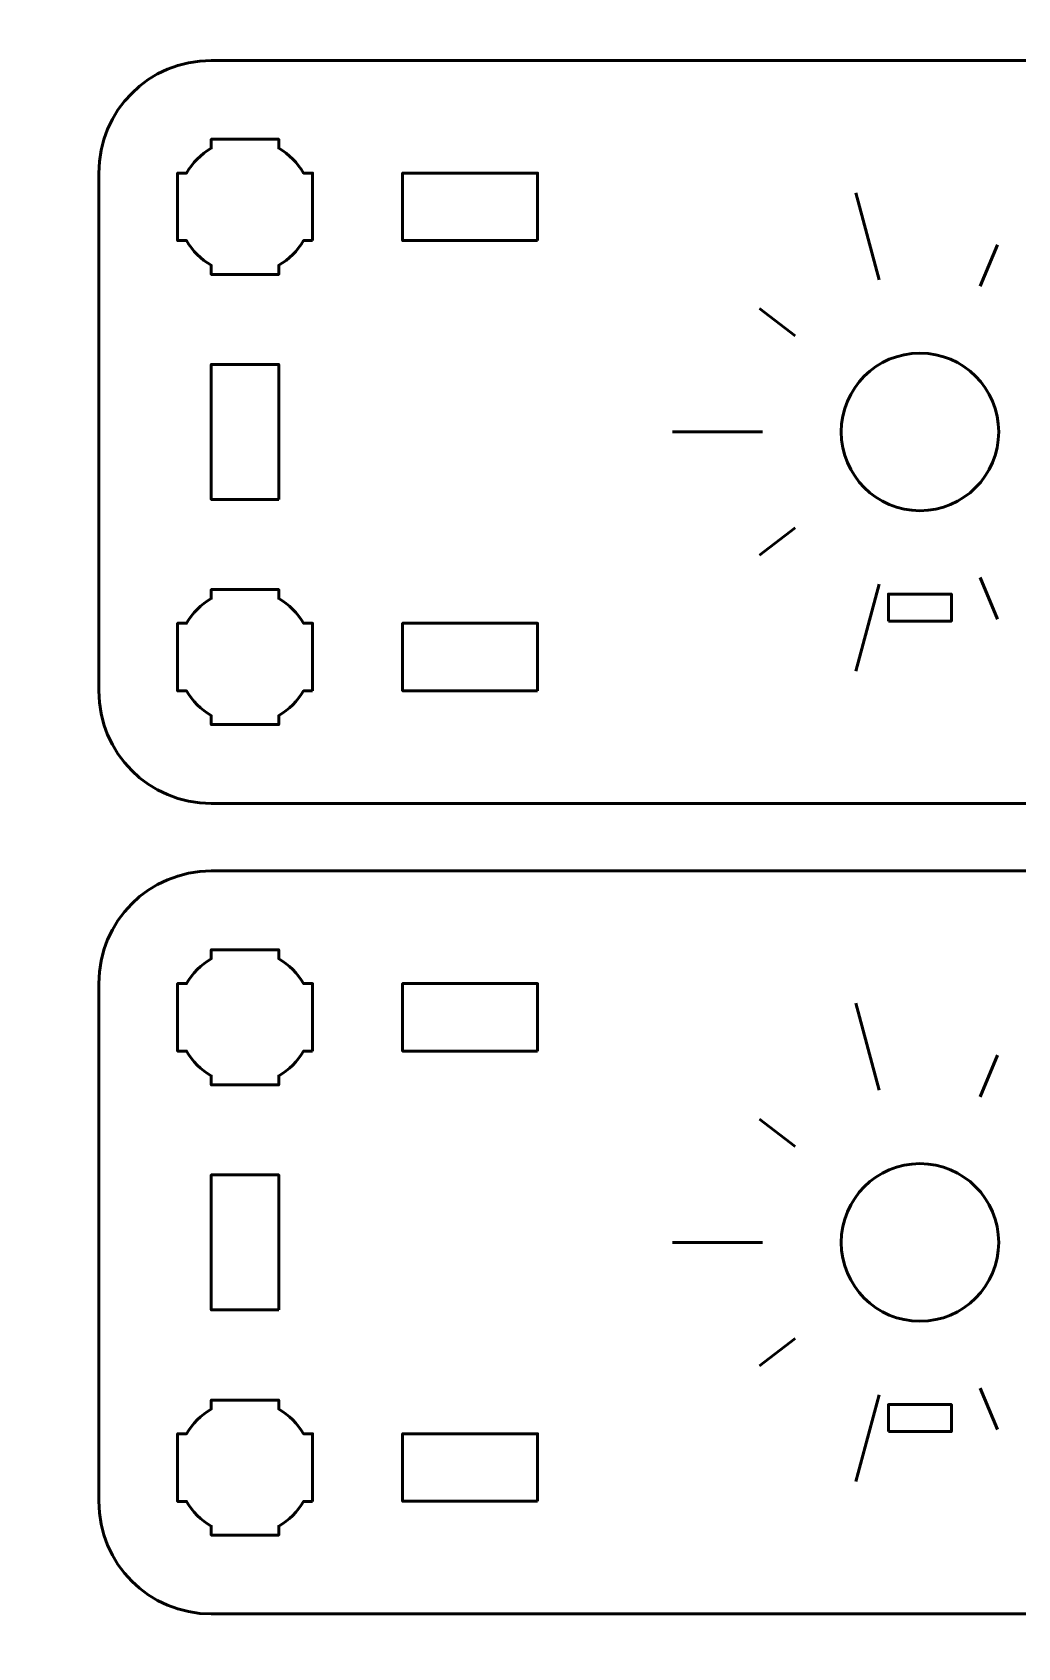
# Model space of a CAD drawing. Header units: centimetres. Extents: x -21 to 0, y -29.7 to 0.
# Drawn here: x -8.45 to -4.07, y -21.75 to -14.57 of the extents above; entities that cross this region are included whole.
import ezdxf

# ---------------------------------------------------------------- set-up
doc = ezdxf.new("R2010")
doc.units = ezdxf.units.CM
doc.header["$MEASUREMENT"] = 0
doc.layers.add('Layer 1', color=7, linetype='Continuous')

msp = doc.modelspace()

# ---------------------------------------------------------------- linework, layer by layer
at = {"layer": 'Layer 1', "color": 1, "lineweight": 53}
msp.add_open_spline([(-21.00003, -29.19995), (-21.00003, -29.19995), (-21.00003, -5.29992), (-21.00003, -5.29992), (-21.00003, -5.29992), (-21.00003, -5.21709), (-20.93286, -5.14992), (-20.85003, -5.14992), (-20.85003, -5.14992), (-20.7672, -5.14992), (-20.70003, -5.08275), (-20.70003, -4.99992), (-20.70003, -4.99992), (-20.70003, -4.91709), (-20.7672, -4.84992), (-20.85003, -4.84992), (-20.85003, -4.84992), (-20.93286, -4.84992), (-21.00003, -4.78275), (-21.00003, -4.69992), (-21.00003, -4.69992), (-21.00003, -4.61709), (-20.93286, -4.54992), (-20.85003, -4.54992), (-20.85003, -4.54992), (-20.7672, -4.54992), (-20.70003, -4.48275), (-20.70003, -4.39992), (-20.70003, -4.39992), (-20.70003, -4.31709), (-20.7672, -4.24992), (-20.85003, -4.24992), (-20.85003, -4.24992), (-20.93286, -4.24992), (-21.00003, -4.18275), (-21.00003, -4.09992), (-21.00003, -4.09992), (-21.00003, -4.01709), (-20.93286, -3.94992), (-20.85003, -3.94992), (-20.85003, -3.94992), (-20.7672, -3.94992), (-20.70003, -3.88275), (-20.70003, -3.79992), (-20.70003, -3.79992), (-20.70003, -3.71709), (-20.7672, -3.64992), (-20.85003, -3.64992), (-20.85003, -3.64992), (-20.93286, -3.64992), (-21.00003, -3.58275), (-21.00003, -3.49992), (-21.00003, -3.49992), (-21.00003, -3.41709), (-20.93286, -3.34992), (-20.85003, -3.34992), (-20.85003, -3.34992), (-20.7672, -3.34992), (-20.70003, -3.28275), (-20.70003, -3.19992), (-20.70003, -3.19992), (-20.70003, -3.11709), (-20.7672, -3.04992), (-20.85003, -3.04992), (-20.85003, -3.04992), (-20.93286, -3.04992), (-21.00003, -2.98275), (-21.00003, -2.89992), (-21.00003, -2.89992), (-21.00003, -2.81709), (-20.93286, -2.74992), (-20.85003, -2.74992), (-20.85003, -2.74992), (-20.7672, -2.74992), (-20.70003, -2.68275), (-20.70003, -2.59992), (-20.70003, -2.59992), (-20.70003, -2.51709), (-20.7672, -2.44992), (-20.85003, -2.44992), (-20.85003, -2.44992), (-20.93286, -2.44992), (-21.00003, -2.38275), (-21.00003, -2.29992), (-21.00003, -2.29992), (-21.00003, -2.21709), (-20.93286, -2.14992), (-20.85003, -2.14992), (-20.85003, -2.14992), (-20.7672, -2.14992), (-20.70003, -2.08275), (-20.70003, -1.99992), (-20.70003, -1.99992), (-20.70003, -1.91709), (-20.7672, -1.84992), (-20.85003, -1.84992), (-20.85003, -1.84992), (-20.93286, -1.84992), (-21.00003, -1.78275), (-21.00003, -1.69992), (-21.00003, -1.69992), (-21.00003, -1.61709), (-20.93286, -1.54992), (-20.85003, -1.54992), (-20.85003, -1.54992), (-20.7672, -1.54992), (-20.70003, -1.48275), (-20.70003, -1.39992), (-20.70003, -1.39992), (-20.70003, -1.31709), (-20.7672, -1.24992), (-20.85003, -1.24992), (-20.85003, -1.24992), (-20.93286, -1.24992), (-21.00003, -1.18275), (-21.00003, -1.09992), (-21.00003, -1.09992), (-21.00003, -1.09992), (-21.00003, -0.49992), (-21.00003, -0.49992), (-21.00003, -0.49992), (-21.00003, -0.22295), (-20.77694, 0.00004), (-20.49994, 0.00004), (-20.49994, 0.00004), (-20.49994, 0.00004), (-0.50008, 0.00004), (-0.50008, 0.00004), (-0.50008, 0.00004), (-0.22294, 0.00004), (0.00002, -0.22295), (0.00002, -0.49992), (0.00002, -0.49992), (0.00002, -0.49992), (0.00002, -29.19995), (0.00002, -29.19995), (0.00002, -29.19995), (0.00002, -29.47695), (-0.22294, -29.70004), (-0.50008, -29.70004), (-0.50008, -29.70004), (-0.50008, -29.70004), (-20.49994, -29.70004), (-20.49994, -29.70004), (-20.49994, -29.70004), (-20.77694, -29.70004), (-21.00003, -29.47695), (-21.00003, -29.19995)], degree=3, knots=[0, 0, 0, 0, 0.027027, 0.027027, 0.027027, 0.027027, 0.0540541, 0.0540541, 0.0540541, 0.0540541, 0.0810811, 0.0810811, 0.0810811, 0.0810811, 0.1081081, 0.1081081, 0.1081081, 0.1081081, 0.1351351, 0.1351351, 0.1351351, 0.1351351, 0.1621622, 0.1621622, 0.1621622, 0.1621622, 0.1891892, 0.1891892, 0.1891892, 0.1891892, 0.2162162, 0.2162162, 0.2162162, 0.2162162, 0.2432432, 0.2432432, 0.2432432, 0.2432432, 0.2702703, 0.2702703, 0.2702703, 0.2702703, 0.2972973, 0.2972973, 0.2972973, 0.2972973, 0.3243243, 0.3243243, 0.3243243, 0.3243243, 0.3513514, 0.3513514, 0.3513514, 0.3513514, 0.3783784, 0.3783784, 0.3783784, 0.3783784, 0.4054054, 0.4054054, 0.4054054, 0.4054054, 0.4324324, 0.4324324, 0.4324324, 0.4324324, 0.4594595, 0.4594595, 0.4594595, 0.4594595, 0.4864865, 0.4864865, 0.4864865, 0.4864865, 0.5135135, 0.5135135, 0.5135135, 0.5135135, 0.5405405, 0.5405405, 0.5405405, 0.5405405, 0.5675676, 0.5675676, 0.5675676, 0.5675676, 0.5945946, 0.5945946, 0.5945946, 0.5945946, 0.6216216, 0.6216216, 0.6216216, 0.6216216, 0.6486486, 0.6486486, 0.6486486, 0.6486486, 0.6756757, 0.6756757, 0.6756757, 0.6756757, 0.7027027, 0.7027027, 0.7027027, 0.7027027, 0.7297297, 0.7297297, 0.7297297, 0.7297297, 0.7567568, 0.7567568, 0.7567568, 0.7567568, 0.7837838, 0.7837838, 0.7837838, 0.7837838, 0.8108108, 0.8108108, 0.8108108, 0.8108108, 0.8378378, 0.8378378, 0.8378378, 0.8378378, 0.8648649, 0.8648649, 0.8648649, 0.8648649, 0.8918919, 0.8918919, 0.8918919, 0.8918919, 0.9189189, 0.9189189, 0.9189189, 0.9189189, 0.9459459, 0.9459459, 0.9459459, 0.9459459, 0.972973, 0.972973, 0.972973, 0.972973, 1, 1, 1, 1], dxfattribs=at)
at = {"layer": 'Layer 1', "color": 3, "lineweight": 53}
for points in [[(-1.35005, -17.99998), (-1.35005, -17.99998), (-7.64991, -17.99998), (-7.64991, -17.99998), (-7.64991, -17.99998), (-7.92704, -17.99998), (-8.15, -17.77688), (-8.15, -17.49988), (-8.15, -17.49988), (-8.15, -17.49988), (-8.15, -15.19996), (-8.15, -15.19996), (-8.15, -15.19996), (-8.15, -14.92295), (-7.92704, -14.7), (-7.64991, -14.7), (-7.64991, -14.7), (-7.64991, -14.7), (-1.35005, -14.7), (-1.35005, -14.7), (-1.35005, -14.7), (-1.07306, -14.7), (-0.84997, -14.92295), (-0.84997, -15.19996), (-0.84997, -15.19996), (-0.84997, -15.19996), (-0.84997, -17.49988), (-0.84997, -17.49988), (-0.84997, -17.49988), (-0.84997, -17.77688), (-1.07306, -17.99998), (-1.35005, -17.99998)], [(-1.35005, -21.59998), (-1.35005, -21.59998), (-7.64991, -21.59998), (-7.64991, -21.59998), (-7.64991, -21.59998), (-7.92704, -21.59998), (-8.15, -21.37688), (-8.15, -21.09988), (-8.15, -21.09988), (-8.15, -21.09988), (-8.15, -18.79996), (-8.15, -18.79996), (-8.15, -18.79996), (-8.15, -18.52295), (-7.92704, -18.3), (-7.64991, -18.3), (-7.64991, -18.3), (-7.64991, -18.3), (-1.35005, -18.3), (-1.35005, -18.3), (-1.35005, -18.3), (-1.07306, -18.3), (-0.84997, -18.52295), (-0.84997, -18.79996), (-0.84997, -18.79996), (-0.84997, -18.79996), (-0.84997, -21.09988), (-0.84997, -21.09988), (-0.84997, -21.09988), (-0.84997, -21.37688), (-1.07306, -21.59998), (-1.35005, -21.59998)]]:
    msp.add_open_spline(points, degree=3, knots=[0, 0, 0, 0, 0.125, 0.125, 0.125, 0.125, 0.25, 0.25, 0.25, 0.25, 0.375, 0.375, 0.375, 0.375, 0.5, 0.5, 0.5, 0.5, 0.625, 0.625, 0.625, 0.625, 0.75, 0.75, 0.75, 0.75, 0.875, 0.875, 0.875, 0.875, 1, 1, 1, 1], dxfattribs=at)
at = {"layer": 'Layer 1', "lineweight": 53}
for points, knots in [([(-7.19997, -15.50007), (-7.19997, -15.50007), (-7.24008, -15.50007), (-7.24008, -15.50007), (-7.24008, -15.50007), (-7.2664, -15.54555), (-7.30443, -15.58358), (-7.3499, -15.60989), (-7.3499, -15.60989), (-7.3499, -15.60989), (-7.3499, -15.65), (-7.3499, -15.65), (-7.3499, -15.65), (-7.3499, -15.65), (-7.49997, -15.65), (-7.49997, -15.65), (-7.49997, -15.65), (-7.49997, -15.65), (-7.6499, -15.65), (-7.6499, -15.65), (-7.6499, -15.65), (-7.6499, -15.65), (-7.6499, -15.60989), (-7.6499, -15.60989), (-7.6499, -15.60989), (-7.69552, -15.58358), (-7.73344, -15.54555), (-7.75976, -15.50007), (-7.75976, -15.50007), (-7.75976, -15.50007), (-7.79998, -15.50007), (-7.79998, -15.50007), (-7.79998, -15.50007), (-7.79998, -15.50007), (-7.79998, -15.35), (-7.79998, -15.35), (-7.79998, -15.35), (-7.79998, -15.35), (-7.79998, -15.20007), (-7.79998, -15.20007), (-7.79998, -15.20007), (-7.79998, -15.20007), (-7.75976, -15.20007), (-7.75976, -15.20007), (-7.75976, -15.20007), (-7.73344, -15.1546), (-7.69552, -15.11657), (-7.6499, -15.09025), (-7.6499, -15.09025), (-7.6499, -15.09025), (-7.6499, -15.05), (-7.6499, -15.05), (-7.6499, -15.05), (-7.6499, -15.05), (-7.49997, -15.05), (-7.49997, -15.05), (-7.49997, -15.05), (-7.49997, -15.05), (-7.3499, -15.05), (-7.3499, -15.05), (-7.3499, -15.05), (-7.3499, -15.05), (-7.3499, -15.09025), (-7.3499, -15.09025), (-7.3499, -15.09025), (-7.30443, -15.11657), (-7.2664, -15.1546), (-7.24008, -15.20007), (-7.24008, -15.20007), (-7.24008, -15.20007), (-7.19997, -15.20007), (-7.19997, -15.20007), (-7.19997, -15.20007), (-7.19997, -15.20007), (-7.19997, -15.35), (-7.19997, -15.35), (-7.19997, -15.35), (-7.19997, -15.35), (-7.19997, -15.50007), (-7.19997, -15.50007)], [0, 0, 0, 0, 0.05, 0.05, 0.05, 0.05, 0.1, 0.1, 0.1, 0.1, 0.15, 0.15, 0.15, 0.15, 0.2, 0.2, 0.2, 0.2, 0.25, 0.25, 0.25, 0.25, 0.3, 0.3, 0.3, 0.3, 0.35, 0.35, 0.35, 0.35, 0.4, 0.4, 0.4, 0.4, 0.45, 0.45, 0.45, 0.45, 0.5, 0.5, 0.5, 0.5, 0.55, 0.55, 0.55, 0.55, 0.6, 0.6, 0.6, 0.6, 0.65, 0.65, 0.65, 0.65, 0.7, 0.7, 0.7, 0.7, 0.75, 0.75, 0.75, 0.75, 0.8, 0.8, 0.8, 0.8, 0.85, 0.85, 0.85, 0.85, 0.9, 0.9, 0.9, 0.9, 0.95, 0.95, 0.95, 0.95, 1, 1, 1, 1]), ([(-6.19996, -15.49996), (-6.19996, -15.49996), (-6.79996, -15.49996), (-6.79996, -15.49996), (-6.79996, -15.49996), (-6.79996, -15.49996), (-6.79996, -15.19996), (-6.79996, -15.19996), (-6.79996, -15.19996), (-6.79996, -15.19996), (-6.19996, -15.19996), (-6.19996, -15.19996), (-6.19996, -15.19996), (-6.19996, -15.19996), (-6.19996, -15.49996), (-6.19996, -15.49996)], [0, 0, 0, 0, 0.25, 0.25, 0.25, 0.25, 0.5, 0.5, 0.5, 0.5, 0.75, 0.75, 0.75, 0.75, 1, 1, 1, 1]), ([(-7.34991, -16.64993), (-7.34991, -16.64993), (-7.64991, -16.64993), (-7.64991, -16.64993), (-7.64991, -16.64993), (-7.64991, -16.64993), (-7.64991, -16.04994), (-7.64991, -16.04994), (-7.64991, -16.04994), (-7.64991, -16.04994), (-7.34991, -16.04994), (-7.34991, -16.04994), (-7.34991, -16.04994), (-7.34991, -16.04994), (-7.34991, -16.64993), (-7.34991, -16.64993)], [0, 0, 0, 0, 0.25, 0.25, 0.25, 0.25, 0.5, 0.5, 0.5, 0.5, 0.75, 0.75, 0.75, 0.75, 1, 1, 1, 1]), ([(-7.19997, -17.50007), (-7.19997, -17.50007), (-7.24008, -17.50007), (-7.24008, -17.50007), (-7.24008, -17.50007), (-7.2664, -17.54555), (-7.30443, -17.58358), (-7.3499, -17.60989), (-7.3499, -17.60989), (-7.3499, -17.60989), (-7.3499, -17.65), (-7.3499, -17.65), (-7.3499, -17.65), (-7.3499, -17.65), (-7.49997, -17.65), (-7.49997, -17.65), (-7.49997, -17.65), (-7.49997, -17.65), (-7.6499, -17.65), (-7.6499, -17.65), (-7.6499, -17.65), (-7.6499, -17.65), (-7.6499, -17.60989), (-7.6499, -17.60989), (-7.6499, -17.60989), (-7.69552, -17.58358), (-7.73344, -17.54555), (-7.75976, -17.50007), (-7.75976, -17.50007), (-7.75976, -17.50007), (-7.79998, -17.50007), (-7.79998, -17.50007), (-7.79998, -17.50007), (-7.79998, -17.50007), (-7.79998, -17.35), (-7.79998, -17.35), (-7.79998, -17.35), (-7.79998, -17.35), (-7.79998, -17.20007), (-7.79998, -17.20007), (-7.79998, -17.20007), (-7.79998, -17.20007), (-7.75976, -17.20007), (-7.75976, -17.20007), (-7.75976, -17.20007), (-7.73344, -17.1546), (-7.69552, -17.11657), (-7.6499, -17.09025), (-7.6499, -17.09025), (-7.6499, -17.09025), (-7.6499, -17.05), (-7.6499, -17.05), (-7.6499, -17.05), (-7.6499, -17.05), (-7.49997, -17.05), (-7.49997, -17.05), (-7.49997, -17.05), (-7.49997, -17.05), (-7.3499, -17.05), (-7.3499, -17.05), (-7.3499, -17.05), (-7.3499, -17.05), (-7.3499, -17.09025), (-7.3499, -17.09025), (-7.3499, -17.09025), (-7.30443, -17.11657), (-7.2664, -17.1546), (-7.24008, -17.20007), (-7.24008, -17.20007), (-7.24008, -17.20007), (-7.19997, -17.20007), (-7.19997, -17.20007), (-7.19997, -17.20007), (-7.19997, -17.20007), (-7.19997, -17.35), (-7.19997, -17.35), (-7.19997, -17.35), (-7.19997, -17.35), (-7.19997, -17.50007), (-7.19997, -17.50007)], [0, 0, 0, 0, 0.05, 0.05, 0.05, 0.05, 0.1, 0.1, 0.1, 0.1, 0.15, 0.15, 0.15, 0.15, 0.2, 0.2, 0.2, 0.2, 0.25, 0.25, 0.25, 0.25, 0.3, 0.3, 0.3, 0.3, 0.35, 0.35, 0.35, 0.35, 0.4, 0.4, 0.4, 0.4, 0.45, 0.45, 0.45, 0.45, 0.5, 0.5, 0.5, 0.5, 0.55, 0.55, 0.55, 0.55, 0.6, 0.6, 0.6, 0.6, 0.65, 0.65, 0.65, 0.65, 0.7, 0.7, 0.7, 0.7, 0.75, 0.75, 0.75, 0.75, 0.8, 0.8, 0.8, 0.8, 0.85, 0.85, 0.85, 0.85, 0.9, 0.9, 0.9, 0.9, 0.95, 0.95, 0.95, 0.95, 1, 1, 1, 1]), ([(-6.19996, -17.49988), (-6.19996, -17.49988), (-6.79996, -17.49988), (-6.79996, -17.49988), (-6.79996, -17.49988), (-6.79996, -17.49988), (-6.79996, -17.19988), (-6.79996, -17.19988), (-6.79996, -17.19988), (-6.79996, -17.19988), (-6.19996, -17.19988), (-6.19996, -17.19988), (-6.19996, -17.19988), (-6.19996, -17.19988), (-6.19996, -17.49988), (-6.19996, -17.49988)], [0, 0, 0, 0, 0.25, 0.25, 0.25, 0.25, 0.5, 0.5, 0.5, 0.5, 0.75, 0.75, 0.75, 0.75, 1, 1, 1, 1]), ([(-7.19997, -19.10007), (-7.19997, -19.10007), (-7.24008, -19.10007), (-7.24008, -19.10007), (-7.24008, -19.10007), (-7.2664, -19.14555), (-7.30443, -19.18358), (-7.3499, -19.20989), (-7.3499, -19.20989), (-7.3499, -19.20989), (-7.3499, -19.25), (-7.3499, -19.25), (-7.3499, -19.25), (-7.3499, -19.25), (-7.49997, -19.25), (-7.49997, -19.25), (-7.49997, -19.25), (-7.49997, -19.25), (-7.6499, -19.25), (-7.6499, -19.25), (-7.6499, -19.25), (-7.6499, -19.25), (-7.6499, -19.20989), (-7.6499, -19.20989), (-7.6499, -19.20989), (-7.69552, -19.18358), (-7.73344, -19.14555), (-7.75976, -19.10007), (-7.75976, -19.10007), (-7.75976, -19.10007), (-7.79998, -19.10007), (-7.79998, -19.10007), (-7.79998, -19.10007), (-7.79998, -19.10007), (-7.79998, -18.95), (-7.79998, -18.95), (-7.79998, -18.95), (-7.79998, -18.95), (-7.79998, -18.80007), (-7.79998, -18.80007), (-7.79998, -18.80007), (-7.79998, -18.80007), (-7.75976, -18.80007), (-7.75976, -18.80007), (-7.75976, -18.80007), (-7.73344, -18.7546), (-7.69552, -18.71657), (-7.6499, -18.69025), (-7.6499, -18.69025), (-7.6499, -18.69025), (-7.6499, -18.65), (-7.6499, -18.65), (-7.6499, -18.65), (-7.6499, -18.65), (-7.49997, -18.65), (-7.49997, -18.65), (-7.49997, -18.65), (-7.49997, -18.65), (-7.3499, -18.65), (-7.3499, -18.65), (-7.3499, -18.65), (-7.3499, -18.65), (-7.3499, -18.69025), (-7.3499, -18.69025), (-7.3499, -18.69025), (-7.30443, -18.71657), (-7.2664, -18.7546), (-7.24008, -18.80007), (-7.24008, -18.80007), (-7.24008, -18.80007), (-7.19997, -18.80007), (-7.19997, -18.80007), (-7.19997, -18.80007), (-7.19997, -18.80007), (-7.19997, -18.95), (-7.19997, -18.95), (-7.19997, -18.95), (-7.19997, -18.95), (-7.19997, -19.10007), (-7.19997, -19.10007)], [0, 0, 0, 0, 0.05, 0.05, 0.05, 0.05, 0.1, 0.1, 0.1, 0.1, 0.15, 0.15, 0.15, 0.15, 0.2, 0.2, 0.2, 0.2, 0.25, 0.25, 0.25, 0.25, 0.3, 0.3, 0.3, 0.3, 0.35, 0.35, 0.35, 0.35, 0.4, 0.4, 0.4, 0.4, 0.45, 0.45, 0.45, 0.45, 0.5, 0.5, 0.5, 0.5, 0.55, 0.55, 0.55, 0.55, 0.6, 0.6, 0.6, 0.6, 0.65, 0.65, 0.65, 0.65, 0.7, 0.7, 0.7, 0.7, 0.75, 0.75, 0.75, 0.75, 0.8, 0.8, 0.8, 0.8, 0.85, 0.85, 0.85, 0.85, 0.9, 0.9, 0.9, 0.9, 0.95, 0.95, 0.95, 0.95, 1, 1, 1, 1]), ([(-6.19996, -19.09996), (-6.19996, -19.09996), (-6.79996, -19.09996), (-6.79996, -19.09996), (-6.79996, -19.09996), (-6.79996, -19.09996), (-6.79996, -18.79996), (-6.79996, -18.79996), (-6.79996, -18.79996), (-6.79996, -18.79996), (-6.19996, -18.79996), (-6.19996, -18.79996), (-6.19996, -18.79996), (-6.19996, -18.79996), (-6.19996, -19.09996), (-6.19996, -19.09996)], [0, 0, 0, 0, 0.25, 0.25, 0.25, 0.25, 0.5, 0.5, 0.5, 0.5, 0.75, 0.75, 0.75, 0.75, 1, 1, 1, 1]), ([(-7.34991, -20.24993), (-7.34991, -20.24993), (-7.64991, -20.24993), (-7.64991, -20.24993), (-7.64991, -20.24993), (-7.64991, -20.24993), (-7.64991, -19.64994), (-7.64991, -19.64994), (-7.64991, -19.64994), (-7.64991, -19.64994), (-7.34991, -19.64994), (-7.34991, -19.64994), (-7.34991, -19.64994), (-7.34991, -19.64994), (-7.34991, -20.24993), (-7.34991, -20.24993)], [0, 0, 0, 0, 0.25, 0.25, 0.25, 0.25, 0.5, 0.5, 0.5, 0.5, 0.75, 0.75, 0.75, 0.75, 1, 1, 1, 1]), ([(-7.19997, -21.10007), (-7.19997, -21.10007), (-7.24008, -21.10007), (-7.24008, -21.10007), (-7.24008, -21.10007), (-7.2664, -21.14555), (-7.30443, -21.18358), (-7.3499, -21.20989), (-7.3499, -21.20989), (-7.3499, -21.20989), (-7.3499, -21.25), (-7.3499, -21.25), (-7.3499, -21.25), (-7.3499, -21.25), (-7.49997, -21.25), (-7.49997, -21.25), (-7.49997, -21.25), (-7.49997, -21.25), (-7.6499, -21.25), (-7.6499, -21.25), (-7.6499, -21.25), (-7.6499, -21.25), (-7.6499, -21.20989), (-7.6499, -21.20989), (-7.6499, -21.20989), (-7.69552, -21.18358), (-7.73344, -21.14555), (-7.75976, -21.10007), (-7.75976, -21.10007), (-7.75976, -21.10007), (-7.79998, -21.10007), (-7.79998, -21.10007), (-7.79998, -21.10007), (-7.79998, -21.10007), (-7.79998, -20.95), (-7.79998, -20.95), (-7.79998, -20.95), (-7.79998, -20.95), (-7.79998, -20.80007), (-7.79998, -20.80007), (-7.79998, -20.80007), (-7.79998, -20.80007), (-7.75976, -20.80007), (-7.75976, -20.80007), (-7.75976, -20.80007), (-7.73344, -20.7546), (-7.69552, -20.71657), (-7.6499, -20.69025), (-7.6499, -20.69025), (-7.6499, -20.69025), (-7.6499, -20.65), (-7.6499, -20.65), (-7.6499, -20.65), (-7.6499, -20.65), (-7.49997, -20.65), (-7.49997, -20.65), (-7.49997, -20.65), (-7.49997, -20.65), (-7.3499, -20.65), (-7.3499, -20.65), (-7.3499, -20.65), (-7.3499, -20.65), (-7.3499, -20.69025), (-7.3499, -20.69025), (-7.3499, -20.69025), (-7.30443, -20.71657), (-7.2664, -20.7546), (-7.24008, -20.80007), (-7.24008, -20.80007), (-7.24008, -20.80007), (-7.19997, -20.80007), (-7.19997, -20.80007), (-7.19997, -20.80007), (-7.19997, -20.80007), (-7.19997, -20.95), (-7.19997, -20.95), (-7.19997, -20.95), (-7.19997, -20.95), (-7.19997, -21.10007), (-7.19997, -21.10007)], [0, 0, 0, 0, 0.05, 0.05, 0.05, 0.05, 0.1, 0.1, 0.1, 0.1, 0.15, 0.15, 0.15, 0.15, 0.2, 0.2, 0.2, 0.2, 0.25, 0.25, 0.25, 0.25, 0.3, 0.3, 0.3, 0.3, 0.35, 0.35, 0.35, 0.35, 0.4, 0.4, 0.4, 0.4, 0.45, 0.45, 0.45, 0.45, 0.5, 0.5, 0.5, 0.5, 0.55, 0.55, 0.55, 0.55, 0.6, 0.6, 0.6, 0.6, 0.65, 0.65, 0.65, 0.65, 0.7, 0.7, 0.7, 0.7, 0.75, 0.75, 0.75, 0.75, 0.8, 0.8, 0.8, 0.8, 0.85, 0.85, 0.85, 0.85, 0.9, 0.9, 0.9, 0.9, 0.95, 0.95, 0.95, 0.95, 1, 1, 1, 1]), ([(-6.19996, -21.09988), (-6.19996, -21.09988), (-6.79996, -21.09988), (-6.79996, -21.09988), (-6.79996, -21.09988), (-6.79996, -21.09988), (-6.79996, -20.79988), (-6.79996, -20.79988), (-6.79996, -20.79988), (-6.79996, -20.79988), (-6.19996, -20.79988), (-6.19996, -20.79988), (-6.19996, -20.79988), (-6.19996, -20.79988), (-6.19996, -21.09988), (-6.19996, -21.09988)], [0, 0, 0, 0, 0.25, 0.25, 0.25, 0.25, 0.5, 0.5, 0.5, 0.5, 0.75, 0.75, 0.75, 0.75, 1, 1, 1, 1])]:
    msp.add_open_spline(points, degree=3, knots=knots, dxfattribs=at)
at = {"layer": 'Layer 1', "color": 5, "lineweight": 53}
for points in [[(-4.68114, -15.67385), (-4.68114, -15.67385), (-4.78467, -15.28748), (-4.78467, -15.28748)], [(-4.23209, -15.70328), (-4.23209, -15.70328), (-4.15555, -15.51851), (-4.15555, -15.51851)], [(-5.05532, -15.92387), (-5.05532, -15.92387), (-5.21399, -15.80211), (-5.21399, -15.80211)], [(-5.19997, -16.35), (-5.19997, -16.35), (-5.59997, -16.35), (-5.59997, -16.35)], [(-5.05532, -16.77613), (-5.05532, -16.77613), (-5.21399, -16.89789), (-5.21399, -16.89789)], [(-4.23209, -16.99672), (-4.23209, -16.99672), (-4.15555, -17.18149), (-4.15555, -17.18149)], [(-4.68114, -17.02615), (-4.68114, -17.02615), (-4.78467, -17.41252), (-4.78467, -17.41252)], [(-4.68114, -19.27385), (-4.68114, -19.27385), (-4.78467, -18.88748), (-4.78467, -18.88748)], [(-4.23209, -19.30328), (-4.23209, -19.30328), (-4.15555, -19.11851), (-4.15555, -19.11851)], [(-5.05532, -19.52387), (-5.05532, -19.52387), (-5.21399, -19.40211), (-5.21399, -19.40211)], [(-5.19997, -19.95), (-5.19997, -19.95), (-5.59997, -19.95), (-5.59997, -19.95)], [(-5.05532, -20.37613), (-5.05532, -20.37613), (-5.21399, -20.49789), (-5.21399, -20.49789)], [(-4.68114, -20.62615), (-4.68114, -20.62615), (-4.78467, -21.01252), (-4.78467, -21.01252)], [(-4.23209, -20.59672), (-4.23209, -20.59672), (-4.15555, -20.78149), (-4.15555, -20.78149)]]:
    msp.add_open_spline(points, degree=3, dxfattribs=at)
at = {"layer": 'Layer 1', "color": 250, "lineweight": 53}
for points in [[(-4.84997, -16.35), (-4.84997, -16.15674), (-4.69323, -16), (-4.49997, -16), (-4.49997, -16), (-4.30671, -16), (-4.14997, -16.15674), (-4.14997, -16.35), (-4.14997, -16.35), (-4.14997, -16.54326), (-4.30671, -16.7), (-4.49997, -16.7), (-4.49997, -16.7), (-4.69323, -16.7), (-4.84997, -16.54326), (-4.84997, -16.35)], [(-4.63997, -17.19), (-4.63997, -17.19), (-4.63997, -17.07), (-4.63997, -17.07), (-4.63997, -17.07), (-4.63997, -17.07), (-4.35997, -17.07), (-4.35997, -17.07), (-4.35997, -17.07), (-4.35997, -17.07), (-4.35997, -17.19), (-4.35997, -17.19), (-4.35997, -17.19), (-4.35997, -17.19), (-4.63997, -17.19), (-4.63997, -17.19)], [(-4.84997, -19.95), (-4.84997, -19.75674), (-4.69323, -19.6), (-4.49997, -19.6), (-4.49997, -19.6), (-4.30671, -19.6), (-4.14997, -19.75674), (-4.14997, -19.95), (-4.14997, -19.95), (-4.14997, -20.14326), (-4.30671, -20.3), (-4.49997, -20.3), (-4.49997, -20.3), (-4.69323, -20.3), (-4.84997, -20.14326), (-4.84997, -19.95)], [(-4.63997, -20.79), (-4.63997, -20.79), (-4.63997, -20.67), (-4.63997, -20.67), (-4.63997, -20.67), (-4.63997, -20.67), (-4.35997, -20.67), (-4.35997, -20.67), (-4.35997, -20.67), (-4.35997, -20.67), (-4.35997, -20.79), (-4.35997, -20.79), (-4.35997, -20.79), (-4.35997, -20.79), (-4.63997, -20.79), (-4.63997, -20.79)]]:
    msp.add_open_spline(points, degree=3, knots=[0, 0, 0, 0, 0.25, 0.25, 0.25, 0.25, 0.5, 0.5, 0.5, 0.5, 0.75, 0.75, 0.75, 0.75, 1, 1, 1, 1], dxfattribs=at)

doc.saveas('drawing.dxf')
